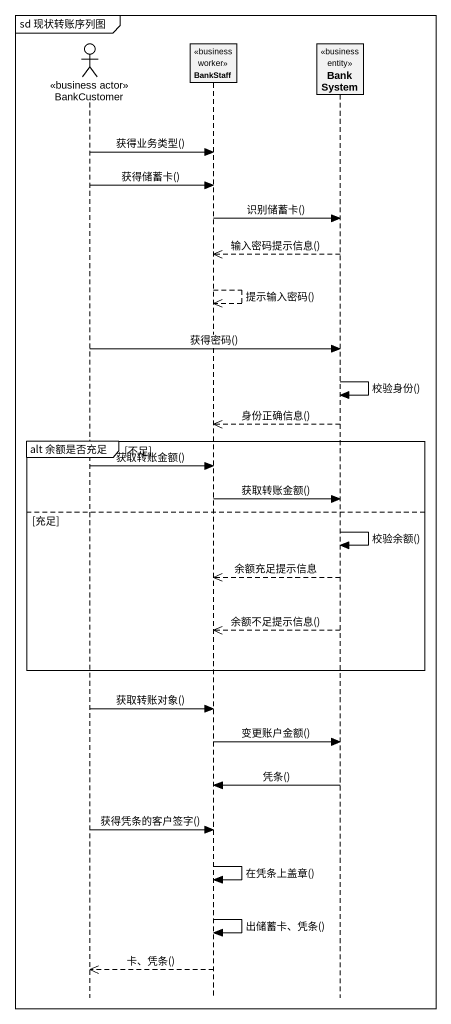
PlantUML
@startuml
mainframe sd 现状转账序列图
hide footbox
actor BankCustomer <<business actor>>
participant BankStaff <<business worker>>
participant BankSystem <<business entity>>

BankCustomer -> BankStaff : 获得业务类型()
BankCustomer -> BankStaff : 获得储蓄卡()
BankStaff -> BankSystem : 识别储蓄卡()
BankSystem -->> BankStaff : 输入密码提示信息()
BankStaff -->> BankStaff : 提示输入密码()
BankCustomer -> BankSystem : 获得密码()
BankSystem -> BankSystem : 校验身份()
BankSystem -->> BankStaff : 身份正确信息()
group alt 余额是否充足 [不足]
  BankCustomer -> BankStaff : 获取转账金额()
  BankStaff -> BankSystem : 获取转账金额()
else 充足
  BankSystem -> BankSystem : 校验余额()
  BankSystem -->> BankStaff : 余额充足提示信息
  BankSystem -->> BankStaff : 余额不足提示信息()
end
BankCustomer -> BankStaff : 获取转账对象()
BankStaff -> BankSystem : 变更账户金额()
BankSystem -> BankStaff : 凭条()
BankCustomer -> BankStaff : 获得凭条的客户签字()
BankStaff -> BankStaff : 在凭条上盖章()
BankStaff -> BankStaff : 出储蓄卡、凭条()
BankStaff -->> BankCustomer : 卡、凭条()
@enduml
